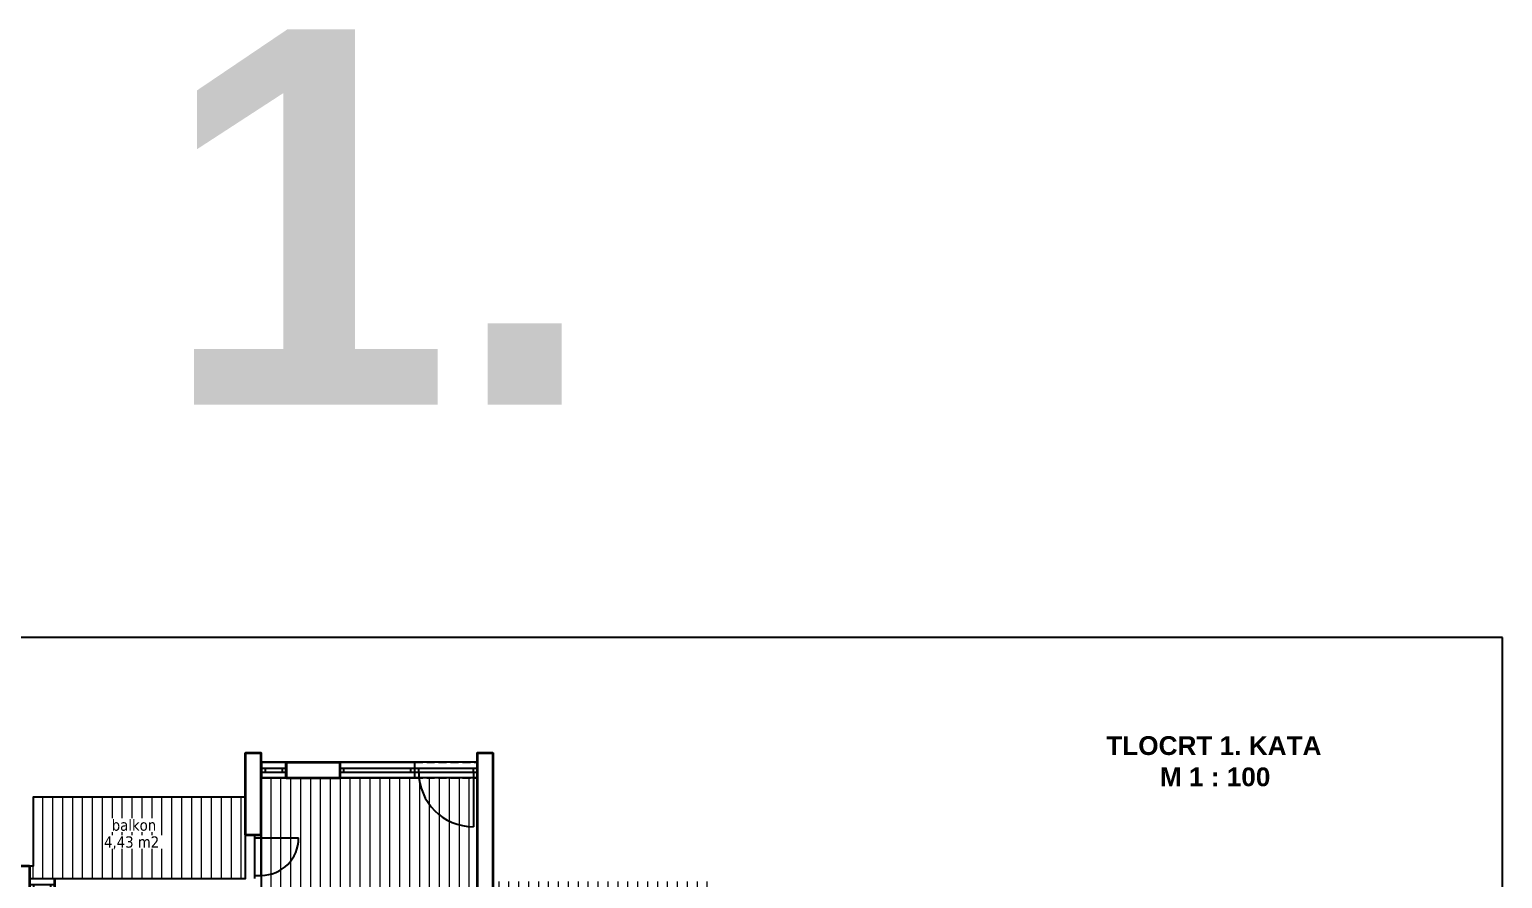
# Model space of a CAD drawing. Header units: centimetres. Extents: x 642232439 to 646206409, y 502891828 to 503284195.
# Drawn here: x 646186050 to 646188409, y 503270602 to 503271960 of the extents above; entities that cross this region are included whole.
import ezdxf

# ---------------------------------------------------------------- set-up
doc = ezdxf.new("R2010")
doc.units = ezdxf.units.CM
doc.linetypes.add('HIDDENX2', pattern=[19.05, 12.7, -6.35])
for name, color, linetype, lineweight in [('.ETAZA_7_ST5', 100, 'Continuous', 13), ('_POVRŠINA', 255, 'Continuous', 5), ('SASTAVNICA', 7, 'Continuous', 0), ('TP_01 - 0.35', 1, 'Continuous', 35), ('TP_07 - 0.20', 7, 'Continuous', 20)]:
    doc.layers.add(name, color=color, linetype=linetype, lineweight=lineweight)
doc.layers.add('_POLILINE_ET', color=4, linetype='Continuous', plot=False)
doc.layers.add('SAST_Linija sastavnice', color=3, linetype='Continuous', plot=False)
for name, color, linetype in [('TP_Hidden', 8, 'HIDDENX2'), ('TP_Kotiranje', 3, 'Continuous'), ('TP_Otvori', 8, 'Continuous'), ('TP_Otvori.block', 8, 'Continuous')]:
    doc.layers.add(name, color=color, linetype=linetype)
doc.styles.add('Kota', font='arialbd.ttf')
doc.styles.add('tahoma10', font='tahoma.ttf', dxfattribs={"height": 2})

# ---------------------------------------------------------------- blocks, each defined once
blk = doc.blocks.new('*U527')
at = {"layer": 'TP_01 - 0.35'}
for p, q in [((0, 0), (0, -30)), ((48, 0), (48, -30))]:
    blk.add_line(p, q, dxfattribs=at)
at = {"layer": 'TP_Otvori'}
for p, q in [((0, 0), (48, 0)), ((0, -11.3), (48, -11.3)), ((0, -18.8), (48, -18.8)), ((7.5, -11.3), (7.5, -18.8)), ((40.5, -11.3), (40.5, -18.8)), ((0, -30), (48, -30))]:
    blk.add_line(p, q, dxfattribs=at)
blk = doc.blocks.new('*U526')
at = {"layer": 'TP_Otvori'}
for p, q in [((5, 0), (5, 60)), ((5, 0), (0, 0)), ((65, 0), (5, 0)), ((5, -10), (5, 0)), ((65, -10), (65, 0)), ((65, 0), (70, 0)), ((70, -10), (0, -10))]:
    blk.add_line(p, q, dxfattribs=at)
blk.add_arc((5, 0), 60, 0, 90, dxfattribs=at)

msp = doc.modelspace()

# ---------------------------------------------------------------- hatches: boundary and pattern name
at = {"layer": '.ETAZA_7_ST5'}
h = msp.add_hatch(dxfattribs=at)
h.set_pattern_fill('ANSI31', color=256, scale=5, angle=45)
h.set_pattern_definition([(90, (643183442.702, 503085608.108), (-15.875, 3e-15), [])])
h.paths.add_polyline_path([(646186056.33, 503270731.52), (646186056.33, 503270621.52), (646186050.33, 503270621.52), (646186050.33, 503270601.52), (646186396.33, 503270601.52), (646186396.33, 503270731.52)])
h.paths.add_polyline_path([(646186050.33, 503270576.52), (646186050.33, 503270267.52), (646186396.33, 503270267.52), (646186396.33, 503270576.52)], flags=17)
h.paths.add_polyline_path([(646186421.33, 503270762.52), (646186421.33, 503270267.52), (646186767.33, 503270267.52), (646186767.33, 503270762.52)])
h.paths.add_polyline_path([(646186792.33, 503270466.72), (646186792.33, 503270182.52), (646186964.33, 503270182.52), (646186964.33, 503270192.72), (646187137.33, 503270192.72), (646187137.33, 503270466.72)])
h.paths.add_polyline_path([(646186792.33, 503270172.52), (646186792.33, 503270027.72), (646186884.33, 503270027.72), (646186884.33, 503270172.52)])
edge = h.paths.add_edge_path()
edge.add_line((646186132.33, 503270257.52), (646186132.33, 503270224.52))
edge.add_line((646186132.33, 503270224.52), (646186050.33, 503270224.52))
edge.add_line((646186050.33, 503270224.52), (646186050.33, 503270082.52))
edge.add_line((646186050.33, 503270082.52), (646186296.33, 503270082.52))
edge.add_line((646186296.33, 503270082.52), (646186296.33, 503270257.52))
edge.add_line((646186296.33, 503270257.52), (646186132.33, 503270257.52))
edge.add_line((646186306.33, 503270257.52), (646186306.33, 503270082.52))
edge.add_line((646186306.33, 503270082.52), (646186396.33, 503270082.52))
edge.add_line((646186396.33, 503270082.52), (646186396.33, 503270142.52))
edge.add_line((646186396.33, 503270142.52), (646186421.33, 503270142.52))
edge.add_line((646186421.33, 503270142.52), (646186421.33, 503270122.52))
edge.add_line((646186421.33, 503270122.52), (646186481.33, 503270122.52))
edge.add_line((646186481.33, 503270122.52), (646186481.33, 503270082.52))
edge.add_line((646186481.33, 503270082.52), (646186767.33, 503270082.52))
edge.add_line((646186767.33, 503270082.52), (646186767.33, 503270257.52))
edge.add_line((646186767.33, 503270257.52), (646186306.33, 503270257.52))
edge.add_line((646186792.33, 503270596.72), (646186792.33, 503270491.72))
edge.add_line((646186792.33, 503270491.72), (646187137.33, 503270491.72))
edge.add_line((646187137.33, 503270491.72), (646187137.33, 503270596.72))
edge.add_line((646187137.33, 503270596.72), (646186792.33, 503270596.72))
edge.add_line((646186894.33, 503270172.52), (646186894.33, 503270027.72))
edge.add_line((646186894.33, 503270027.72), (646186964.33, 503270027.72))
edge.add_line((646186964.33, 503270027.72), (646186964.33, 503270172.52))
edge.add_line((646186964.33, 503270172.52), (646186894.33, 503270172.52))

# ---------------------------------------------------------------- linework, layer by layer
at = {"layer": '_POLILINE_ET'}
for points in [[(646186421.33, 503270762.52), (646186421.33, 503270267.52), (646186767.33, 503270267.52), (646186767.33, 503270762.52), (646186421.33, 503270762.52)], [(646186056.33, 503270731.52), (646186056.33, 503270621.52), (646186050.33, 503270621.52), (646186050.33, 503270601.52), (646186396.33, 503270601.52), (646186396.33, 503270731.52), (646186056.33, 503270731.52)]]:
    msp.add_lwpolyline(points, dxfattribs=at)
at = {"layer": 'SAST_Linija sastavnice'}
msp.add_lwpolyline([(646188408.92, 503270987.07), (646184510.92, 503270987.07), (646184510.92, 503268121.07), (646188408.92, 503268121.07)], close=True, dxfattribs=at)
at = {"layer": 'TP_01 - 0.35'}
for p, q in [((646186396.33, 503270671.52), (646186396.33, 503270802.52)), ((646186396.33, 503270802.52), (646186421.33, 503270802.52)), ((646186421.33, 503270671.52), (646186421.33, 503270802.52)), ((646186767.33, 503270802.52), (646186767.33, 503270267.52)), ((646186767.33, 503270802.52), (646186792.33, 503270802.52)), ((646186792.33, 503270802.52), (646186792.33, 503270491.72)), ((646186461.33, 503270787.52), (646186547.33, 503270787.52)), ((646186461.33, 503270762.52), (646186461.33, 503270787.52)), ((646186547.33, 503270787.52), (646186547.33, 503270762.52)), ((646186461.33, 503270762.52), (646186547.33, 503270762.52)), ((646186396.33, 503270671.52), (646186421.33, 503270671.52)), ((646186050.33, 503270621.52), (646186025.33, 503270621.52)), ((646186050.33, 503270621.52), (646186050.33, 503270267.52))]:
    msp.add_line(p, q, dxfattribs=at)
at = {"layer": 'TP_07 - 0.20'}
for p, q in [((646186056.33, 503270731.52), (646186396.33, 503270731.52)), ((646186056.33, 503270621.52), (646186056.33, 503270731.52)), ((646186056.33, 503270621.52), (646186050.33, 503270621.52))]:
    msp.add_line(p, q, dxfattribs=at)
at = {"layer": 'TP_Hidden'}
for p, q in [((646186667.33, 503270787.52), (646186767.33, 503270787.52)), ((646186667.33, 503270762.52), (646186767.33, 503270762.52)), ((646186396.33, 503270601.52), (646186396.33, 503270671.52))]:
    msp.add_line(p, q, dxfattribs=at)
at = {"layer": 'TP_Otvori'}
for p, q in [((646186547.33, 503270787.52), (646186667.33, 503270787.52)), ((646186547.33, 503270778.15), (646186667.33, 503270778.15)), ((646186553.58, 503270771.9), (646186553.58, 503270778.15)), ((646186661.08, 503270771.9), (646186661.08, 503270778.15)), ((646186667.33, 503270762.52), (646186667.33, 503270787.52)), ((646186667.33, 503270778.15), (646186767.33, 503270778.15)), ((646186673.58, 503270771.9), (646186673.58, 503270778.15)), ((646186761.08, 503270771.9), (646186761.08, 503270778.15)), ((646186547.33, 503270771.9), (646186667.33, 503270771.9)), ((646186547.33, 503270762.52), (646186667.33, 503270762.52)), ((646186667.33, 503270771.9), (646186767.33, 503270771.9)), ((646186761.08, 503270771.9), (646186761.08, 503270684.4))]:
    msp.add_line(p, q, dxfattribs=at)
msp.add_arc((646186761.08, 503270771.9), 87.5, 180, 270, dxfattribs=at)

# ---------------------------------------------------------------- block references
at = {"layer": 'TP_Otvori.block', "xscale": 0.8333333856529689, "yscale": 0.8333333856529689, "zscale": 0.8333333856529689}
for p in [(646186421.33, 503270787.52), (646186050.33, 503270601.52)]:
    msp.add_blockref('*U527', p, dxfattribs=at)
at = {"layer": 'TP_Otvori.block', "rotation": 270}
msp.add_blockref('*U526', (646186421.33, 503270671.52), dxfattribs=at)

# ---------------------------------------------------------------- texts
at = {"layer": 'SASTAVNICA', "insert": (646187767.96, 503270829.13), "char_height": 30, "attachment_point": 1, "style": 'Kota'}
msp.add_mtext_dynamic_manual_height_columns('\\pi6.49754;TLOCRT 1. KATA\\P\\pi92.2513;M 1 : 100', width=356.5012, gutter_width=125, heights=[0], dxfattribs=at)
at = {"layer": 'TP_Kotiranje', "insert": (646186261.2, 503271959.69), "char_height": 600, "attachment_point": 1, "style": 'Kota'}
msp.add_mtext_dynamic_manual_height_columns('1.', width=868.7781, gutter_width=125, heights=[0], dxfattribs=at)

# ---------------------------------------------------------------- next in the draw order: texts
at = {"layer": '_POVRŠINA', "insert": (646186169.84, 503270668.94), "char_height": 18, "attachment_point": 1, "style": 'tahoma10', "bg_fill": 3, "box_fill_scale": 1.1, "bg_fill_color": 256, "bg_fill_transparency": 0}
msp.add_mtext_dynamic_manual_height_columns('\\pt90;4,43 m2', width=95.6174, gutter_width=10, heights=[2.54], dxfattribs=at)

# ---------------------------------------------------------------- next in the draw order: texts
at = {"layer": '_POVRŠINA', "insert": (646186182.09, 503270695.96), "char_height": 18, "attachment_point": 1, "style": 'tahoma10', "bg_fill": 3, "box_fill_scale": 1.1, "bg_fill_color": 256, "bg_fill_transparency": 0}
msp.add_mtext_dynamic_manual_height_columns('\\pt90;balkon', width=75.9844, gutter_width=10, heights=[2.54], dxfattribs=at)

# ---------------------------------------------------------------- next in the draw order: linework, layer by layer
at = {"layer": '_POLILINE_ET'}
msp.add_lwpolyline([(646186792.33, 503270596.72), (646186792.33, 503270802.52), (646186767.33, 503270802.52), (646186767.33, 503270787.52), (646186421.33, 503270787.52), (646186421.33, 503270802.52), (646186396.33, 503270802.52), (646186396.33, 503270731.52), (646186056.33, 503270731.52), (646186056.33, 503270621.52), (646186025.33, 503270621.52)], dxfattribs=at)

doc.saveas('drawing.dxf')
